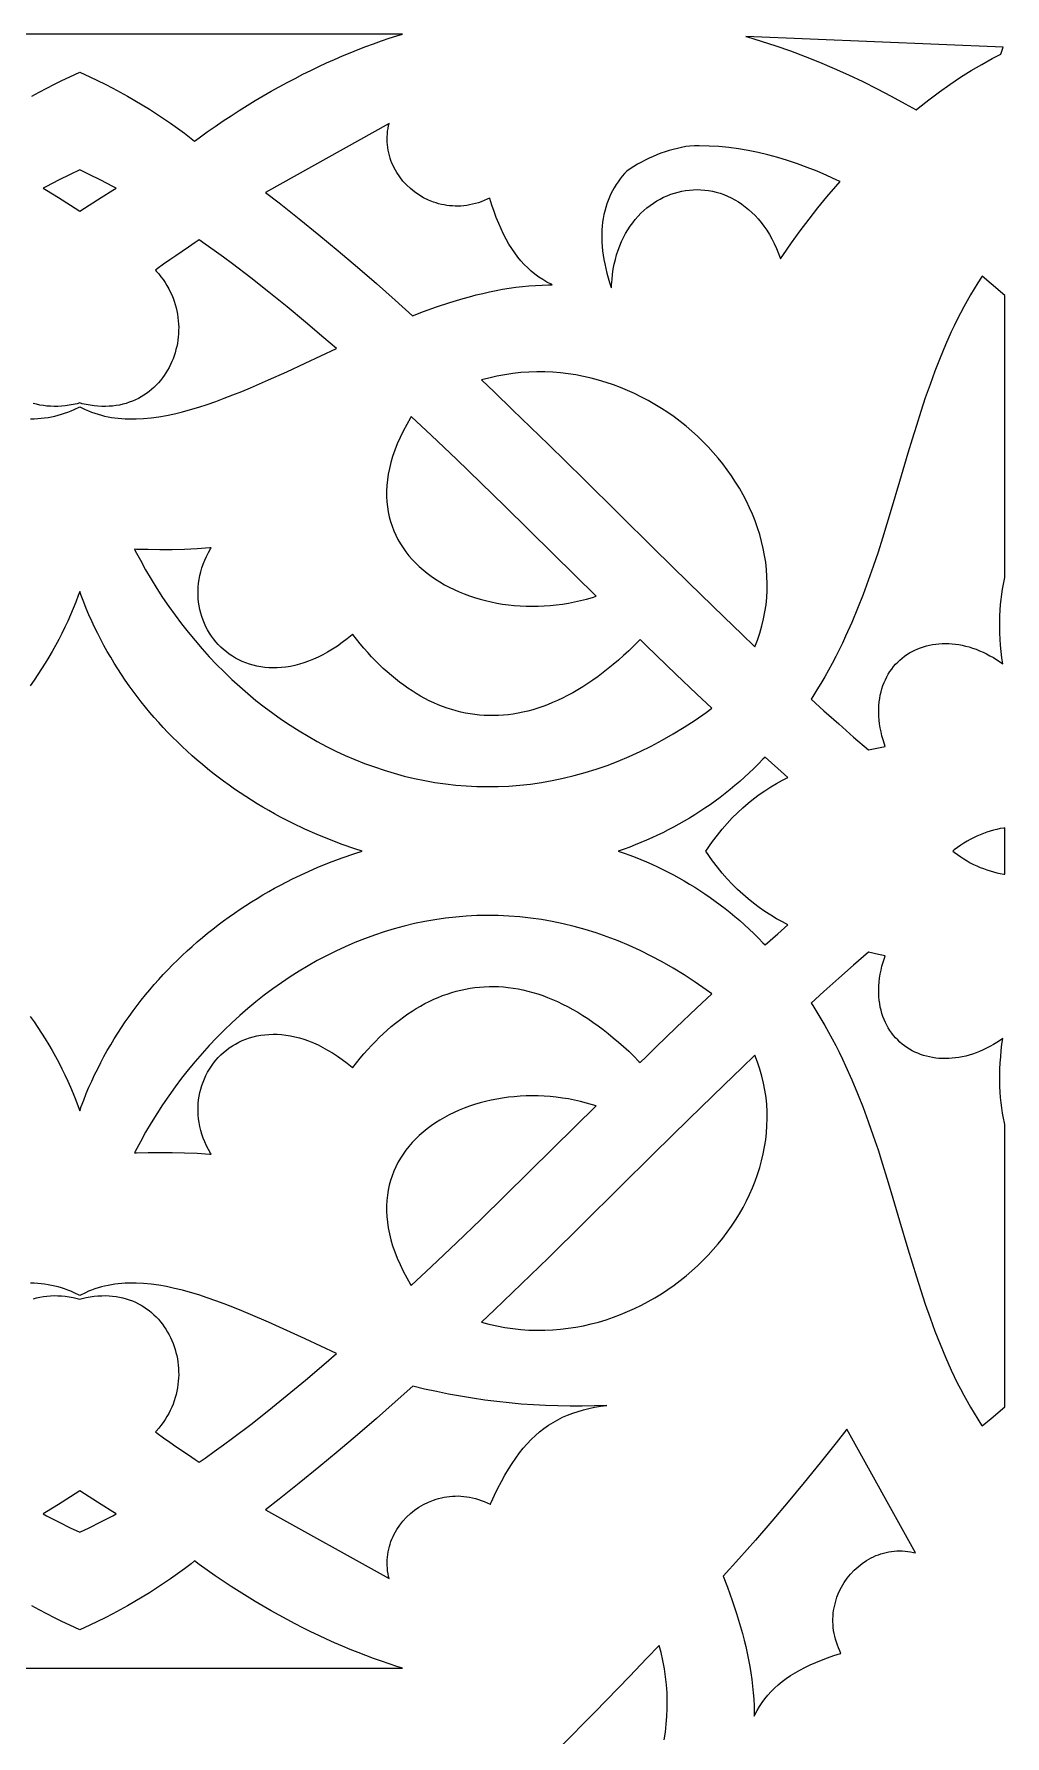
# Model space of a CAD drawing. Extents: x -340 to 340, y -265 to 265.
# Drawn here: x 254.4 to 289.8, y 152.7 to 214.8 of the extents above; entities that cross this region are included whole.
import ezdxf

# ---------------------------------------------------------------- set-up
doc = ezdxf.new("R2010")
doc.units = 0
doc.layers.add('LAYER_1', color=18, linetype='CONTINUOUS')

msp = doc.modelspace()

# ---------------------------------------------------------------- linework, layer by layer
at = {"layer": 'LAYER_1'}
for points in [[(254.293, 212.53), (254.564, 212.68), (254.838, 212.825), (255.114, 212.967), (255.392, 213.104), (255.674, 213.237), (256.04, 213.404), (256.407, 213.237), (256.688, 213.104), (256.967, 212.967), (257.243, 212.825), (257.517, 212.68), (257.788, 212.53), (258.056, 212.376), (258.322, 212.218), (258.585, 212.056), (258.845, 211.89), (259.102, 211.719), (259.357, 211.544), (259.609, 211.364), (259.858, 211.18), (260.104, 210.992), (260.226, 210.894), (260.397, 211.019), (260.691, 211.227), (260.985, 211.431), (261.278, 211.629), (261.571, 211.822), (261.863, 212.01), (262.155, 212.193), (262.446, 212.371), (262.737, 212.543), (263.028, 212.711), (263.318, 212.874), (263.608, 213.031), (263.897, 213.184), (264.186, 213.332), (264.474, 213.475), (264.762, 213.613), (265.05, 213.747), (265.337, 213.875), (265.623, 213.999), (265.909, 214.118), (266.195, 214.233), (266.48, 214.343), (266.764, 214.448), (267.049, 214.549), (267.332, 214.645), (267.615, 214.737), (267.819, 214.8), (256.04, 214.8), (244.262, 214.8)], [(254.249, 200.759), (254.378, 200.764), (254.507, 200.772), (254.634, 200.784), (254.76, 200.799), (254.885, 200.818), (255.009, 200.841), (255.131, 200.867), (255.252, 200.897), (255.371, 200.931), (255.489, 200.97), (255.606, 201.012), (255.722, 201.058), (255.836, 201.108), (256.04, 201.206), (256.244, 201.108), (256.359, 201.058), (256.475, 201.012), (256.591, 200.97), (256.71, 200.931), (256.829, 200.897), (256.95, 200.867), (257.072, 200.841), (257.196, 200.818), (257.32, 200.799), (257.447, 200.784), (257.574, 200.772), (257.703, 200.764), (257.832, 200.759), (258.098, 200.76), (258.367, 200.774), (258.642, 200.8), (258.921, 200.838), (259.205, 200.888), (259.494, 200.949), (259.787, 201.02), (260.085, 201.102), (260.386, 201.192), (260.692, 201.292), (261.001, 201.399), (261.314, 201.515), (261.63, 201.637), (261.95, 201.766), (262.272, 201.9), (262.927, 202.184), (263.592, 202.484), (264.267, 202.796), (265.408, 203.325), (264.948, 203.725), (264.278, 204.295), (263.611, 204.85), (262.944, 205.389), (262.279, 205.911), (261.614, 206.416), (261.282, 206.662), (260.95, 206.903), (260.618, 207.139), (260.4, 207.292), (260.255, 207.191), (260.009, 207.023), (259.546, 206.714), (259.322, 206.561), (259.097, 206.402), (258.867, 206.233), (258.804, 206.183), (258.833, 206.153), (258.922, 206.051), (259.005, 205.947), (259.084, 205.841), (259.157, 205.733), (259.224, 205.623), (259.287, 205.512), (259.345, 205.399), (259.397, 205.285), (259.444, 205.169), (259.487, 205.053), (259.524, 204.935), (259.557, 204.817), (259.584, 204.699), (259.607, 204.58), (259.625, 204.46), (259.638, 204.341), (259.647, 204.222), (259.651, 204.103), (259.65, 203.984), (259.645, 203.866), (259.635, 203.749), (259.621, 203.632), (259.603, 203.516), (259.58, 203.402), (259.553, 203.288), (259.522, 203.176), (259.487, 203.066), (259.447, 202.957), (259.403, 202.85), (259.356, 202.745), (259.304, 202.642), (259.248, 202.542), (259.188, 202.443), (259.125, 202.348), (259.057, 202.255), (258.986, 202.165), (258.911, 202.078), (258.832, 201.994), (258.749, 201.913), (258.663, 201.836), (258.573, 201.763), (258.48, 201.693), (258.383, 201.628), (258.283, 201.567), (258.18, 201.51), (258.073, 201.458), (257.963, 201.41), (257.85, 201.367), (257.734, 201.329), (257.614, 201.297), (257.492, 201.269), (257.368, 201.247), (257.24, 201.231), (257.11, 201.221), (256.978, 201.216), (256.843, 201.217), (256.705, 201.225), (256.566, 201.238), (256.424, 201.258), (256.28, 201.285), (256.134, 201.318), (256.04, 201.343), (255.946, 201.318), (255.8, 201.285), (255.657, 201.258), (255.515, 201.238), (255.375, 201.225), (255.238, 201.217), (255.103, 201.216), (254.97, 201.221), (254.84, 201.231), (254.713, 201.247), (254.588, 201.269), (254.466, 201.297), (254.347, 201.329)], [(254.236, 178.97), (254.378, 178.768), (254.516, 178.563), (254.651, 178.356), (254.782, 178.146), (254.91, 177.934), (255.035, 177.72), (255.155, 177.503), (255.272, 177.283), (255.386, 177.062), (255.495, 176.838), (255.601, 176.611), (255.703, 176.383), (255.801, 176.152), (255.895, 175.919), (255.985, 175.683), (256.04, 175.53), (256.096, 175.683), (256.186, 175.919), (256.28, 176.152), (256.378, 176.383), (256.48, 176.611), (256.585, 176.838), (256.695, 177.062), (256.808, 177.283), (256.925, 177.503), (257.046, 177.72), (257.17, 177.934), (257.298, 178.146), (257.43, 178.356), (257.564, 178.563), (257.703, 178.768), (257.844, 178.97), (257.989, 179.169), (258.137, 179.366), (258.288, 179.561), (258.442, 179.753), (258.6, 179.942), (258.76, 180.129), (258.923, 180.313), (259.09, 180.494), (259.259, 180.672), (259.43, 180.848), (259.605, 181.021), (259.782, 181.192), (259.962, 181.359), (260.144, 181.524), (260.329, 181.686), (260.517, 181.845), (260.707, 182.001), (260.899, 182.155), (261.093, 182.305), (261.29, 182.453), (261.489, 182.597), (261.69, 182.739), (261.893, 182.877), (262.098, 183.013), (262.305, 183.145), (262.514, 183.275), (262.725, 183.401), (262.937, 183.525), (263.152, 183.645), (263.369, 183.762), (263.805, 183.987), (264.249, 184.199), (264.698, 184.398), (265.153, 184.584), (265.612, 184.757), (266.076, 184.916), (266.347, 185), (266.076, 185.084), (265.612, 185.244), (265.153, 185.416), (264.698, 185.602), (264.249, 185.801), (263.805, 186.013), (263.369, 186.238), (263.152, 186.355), (262.937, 186.475), (262.725, 186.599), (262.514, 186.725), (262.305, 186.855), (262.098, 186.987), (261.893, 187.123), (261.69, 187.261), (261.489, 187.403), (261.29, 187.548), (261.093, 187.695), (260.899, 187.845), (260.707, 187.999), (260.517, 188.155), (260.329, 188.314), (260.144, 188.476), (259.962, 188.641), (259.782, 188.808), (259.605, 188.979), (259.43, 189.152), (259.259, 189.328), (259.09, 189.506), (258.923, 189.687), (258.76, 189.871), (258.6, 190.058), (258.442, 190.247), (258.288, 190.439), (258.137, 190.634), (257.989, 190.831), (257.844, 191.03), (257.703, 191.232), (257.564, 191.437), (257.429, 191.644), (257.298, 191.854), (257.17, 192.066), (257.046, 192.28), (256.925, 192.497), (256.808, 192.717), (256.695, 192.938), (256.585, 193.162), (256.479, 193.389), (256.377, 193.617), (256.279, 193.848), (256.185, 194.081), (256.095, 194.317), (256.04, 194.469), (255.985, 194.317), (255.895, 194.081), (255.801, 193.848), (255.703, 193.617), (255.601, 193.389), (255.496, 193.162), (255.386, 192.938), (255.273, 192.717), (255.156, 192.497), (255.035, 192.28), (254.91, 192.066), (254.783, 191.854), (254.651, 191.644), (254.516, 191.437), (254.378, 191.232), (254.237, 191.03)], [(254.348, 168.671), (254.467, 168.703), (254.589, 168.731), (254.713, 168.753), (254.841, 168.769), (254.971, 168.779), (255.103, 168.784), (255.238, 168.783), (255.375, 168.775), (255.515, 168.762), (255.657, 168.742), (255.801, 168.715), (255.946, 168.682), (256.04, 168.657), (256.134, 168.682), (256.28, 168.715), (256.424, 168.742), (256.566, 168.762), (256.705, 168.775), (256.842, 168.783), (256.977, 168.784), (257.11, 168.779), (257.24, 168.769), (257.367, 168.753), (257.492, 168.731), (257.614, 168.703), (257.733, 168.671), (257.849, 168.633), (257.962, 168.59), (258.072, 168.542), (258.179, 168.49), (258.283, 168.433), (258.383, 168.372), (258.48, 168.306), (258.573, 168.237), (258.663, 168.164), (258.749, 168.087), (258.831, 168.006), (258.91, 167.922), (258.985, 167.835), (259.057, 167.745), (259.124, 167.652), (259.188, 167.557), (259.248, 167.458), (259.303, 167.358), (259.355, 167.255), (259.403, 167.15), (259.447, 167.043), (259.486, 166.934), (259.522, 166.823), (259.553, 166.711), (259.58, 166.598), (259.603, 166.483), (259.621, 166.368), (259.635, 166.251), (259.645, 166.134), (259.65, 166.015), (259.651, 165.897), (259.647, 165.778), (259.638, 165.659), (259.625, 165.539), (259.607, 165.42), (259.584, 165.301), (259.557, 165.182), (259.524, 165.064), (259.487, 164.947), (259.444, 164.831), (259.397, 164.715), (259.345, 164.601), (259.287, 164.488), (259.224, 164.376), (259.157, 164.266), (259.084, 164.158), (259.005, 164.052), (258.922, 163.948), (258.833, 163.847), (258.804, 163.816), (258.867, 163.768), (259.096, 163.598), (259.322, 163.439), (259.546, 163.287), (260.009, 162.977), (260.255, 162.81), (260.4, 162.708), (260.618, 162.861), (260.95, 163.097), (261.282, 163.338), (261.614, 163.584), (262.279, 164.089), (262.944, 164.611), (263.611, 165.15), (264.278, 165.705), (264.948, 166.275), (265.408, 166.676), (264.267, 167.205), (263.592, 167.516), (262.927, 167.816), (262.272, 168.1), (261.95, 168.235), (261.63, 168.363), (261.314, 168.485), (261.001, 168.601), (260.692, 168.708), (260.386, 168.808), (260.085, 168.898), (259.787, 168.98), (259.494, 169.051), (259.205, 169.112), (258.921, 169.162), (258.642, 169.2), (258.367, 169.226), (258.098, 169.24), (257.832, 169.241), (257.703, 169.236), (257.574, 169.228), (257.447, 169.216), (257.321, 169.201), (257.196, 169.182), (257.072, 169.159), (256.95, 169.133), (256.83, 169.103), (256.71, 169.069), (256.592, 169.03), (256.475, 168.988), (256.359, 168.942), (256.245, 168.892), (256.04, 168.794), (255.836, 168.892), (255.721, 168.942), (255.606, 168.988), (255.489, 169.03), (255.371, 169.069), (255.251, 169.103), (255.13, 169.133), (255.008, 169.159), (254.885, 169.182), (254.76, 169.201), (254.634, 169.216), (254.506, 169.228), (254.377, 169.236), (254.249, 169.241)], [(244.26, 155.2), (256.04, 155.2), (267.821, 155.2), (267.616, 155.263), (267.333, 155.355), (267.049, 155.451), (266.765, 155.552), (266.48, 155.657), (266.195, 155.767), (265.91, 155.882), (265.623, 156.001), (265.337, 156.125), (265.05, 156.254), (264.762, 156.387), (264.475, 156.525), (264.186, 156.668), (263.897, 156.816), (263.608, 156.969), (263.318, 157.127), (263.028, 157.289), (262.738, 157.457), (262.446, 157.629), (262.155, 157.807), (261.863, 157.99), (261.571, 158.178), (261.278, 158.371), (260.985, 158.569), (260.691, 158.773), (260.397, 158.982), (260.226, 159.106), (260.104, 159.008), (259.858, 158.82), (259.609, 158.636), (259.357, 158.457), (259.102, 158.281), (258.845, 158.111), (258.585, 157.944), (258.322, 157.782), (258.056, 157.624), (257.788, 157.47), (257.517, 157.32), (257.243, 157.175), (256.967, 157.033), (256.688, 156.896), (256.407, 156.763), (256.04, 156.596), (255.674, 156.763), (255.392, 156.896), (255.114, 157.033), (254.838, 157.175), (254.564, 157.32), (254.293, 157.47)], [(277.365, 152.586), (277.408, 152.867), (277.441, 153.15), (277.464, 153.435), (277.477, 153.722), (277.478, 154.01), (277.469, 154.301), (277.449, 154.592), (277.418, 154.884), (277.375, 155.178), (277.32, 155.472), (277.253, 155.766), (277.182, 156.029), (276.732, 155.556), (276.099, 154.896), (274.831, 153.592), (273.564, 152.303)]]:
    msp.add_lwpolyline(points, dxfattribs=at)
for points in [[(280.347, 214.708), (280.364, 214.704), (280.903, 214.544), (281.44, 214.371), (281.975, 214.184), (282.507, 213.985), (283.037, 213.772), (283.564, 213.548), (284.089, 213.311), (284.611, 213.063), (285.131, 212.803), (285.648, 212.533), (286.162, 212.253), (286.554, 212.03), (286.635, 212.094), (287.019, 212.398), (287.405, 212.688), (287.792, 212.962), (288.178, 213.221), (288.565, 213.464), (288.951, 213.693), (289.337, 213.906), (289.646, 214.066), (289.728, 214.319)], [(273.282, 205.651), (273.237, 205.672), (273.083, 205.754), (272.933, 205.843), (272.789, 205.938), (272.65, 206.041), (272.515, 206.151), (272.385, 206.268), (272.26, 206.393), (272.14, 206.526), (272.024, 206.666), (271.913, 206.815), (271.806, 206.973), (271.702, 207.139), (271.603, 207.313), (271.508, 207.497), (271.416, 207.69), (271.327, 207.893), (271.241, 208.105), (271.158, 208.327), (271.078, 208.56), (271.001, 208.803), (270.997, 208.816), (270.906, 208.772), (270.799, 208.725), (270.693, 208.684), (270.586, 208.647), (270.479, 208.615), (270.372, 208.589), (270.266, 208.566), (270.159, 208.549), (270.054, 208.536), (269.948, 208.527), (269.844, 208.523), (269.74, 208.524), (269.637, 208.528), (269.534, 208.537), (269.433, 208.549), (269.333, 208.566), (269.235, 208.587), (269.137, 208.611), (269.041, 208.639), (268.945, 208.671), (268.763, 208.744), (268.586, 208.83), (268.417, 208.93), (268.257, 209.041), (268.106, 209.163), (267.965, 209.296), (267.834, 209.438), (267.715, 209.59), (267.607, 209.75), (267.514, 209.917), (267.471, 210.005), (267.432, 210.094), (267.397, 210.184), (267.366, 210.275), (267.338, 210.369), (267.314, 210.463), (267.294, 210.559), (267.279, 210.656), (267.267, 210.753), (267.26, 210.852), (267.257, 210.952), (267.258, 211.052), (267.265, 211.153), (267.275, 211.255), (267.291, 211.357), (267.311, 211.459), (267.33, 211.534), (262.824, 209.025), (263.321, 208.64), (264.047, 208.061), (264.764, 207.477), (265.472, 206.888), (266.171, 206.294), (266.863, 205.695), (267.547, 205.092), (268.181, 204.522), (268.583, 204.675), (269.064, 204.847), (269.546, 205.006), (270.027, 205.152), (270.268, 205.219), (270.509, 205.282), (270.75, 205.341), (270.991, 205.395), (271.231, 205.445), (271.472, 205.489), (271.712, 205.529), (271.952, 205.564), (272.191, 205.593), (272.431, 205.617), (272.67, 205.634), (272.908, 205.646), (273.146, 205.651)], [(275.445, 205.538), (275.448, 205.654), (275.462, 205.849), (275.482, 206.039), (275.509, 206.225), (275.543, 206.405), (275.584, 206.58), (275.631, 206.75), (275.685, 206.915), (275.744, 207.075), (275.81, 207.229), (275.88, 207.378), (275.957, 207.521), (276.038, 207.659), (276.125, 207.791), (276.216, 207.917), (276.312, 208.038), (276.412, 208.152), (276.516, 208.261), (276.624, 208.363), (276.736, 208.459), (276.852, 208.549), (276.97, 208.633), (277.092, 208.711), (277.216, 208.782), (277.343, 208.846), (277.473, 208.904), (277.604, 208.956), (277.738, 209), (277.873, 209.038), (278.009, 209.07), (278.147, 209.094), (278.286, 209.111), (278.425, 209.121), (278.565, 209.125), (278.706, 209.121), (278.846, 209.11), (278.986, 209.092), (279.126, 209.066), (279.265, 209.033), (279.403, 208.993), (279.54, 208.945), (279.676, 208.89), (279.81, 208.828), (279.942, 208.758), (280.072, 208.68), (280.199, 208.595), (280.324, 208.502), (280.446, 208.402), (280.565, 208.294), (280.681, 208.179), (280.794, 208.056), (280.902, 207.925), (281.007, 207.787), (281.108, 207.641), (281.204, 207.487), (281.296, 207.326), (281.383, 207.157), (281.465, 206.98), (281.542, 206.796), (281.614, 206.603), (281.695, 206.726), (282.012, 207.183), (282.33, 207.624), (282.651, 208.05), (282.974, 208.462), (283.3, 208.859), (283.629, 209.243), (283.784, 209.416), (283.661, 209.476), (283.302, 209.64), (282.943, 209.794), (282.585, 209.937), (282.226, 210.069), (281.868, 210.19), (281.51, 210.299), (281.151, 210.396), (280.793, 210.481), (280.435, 210.554), (280.077, 210.614), (279.719, 210.661), (279.361, 210.695), (279.003, 210.716), (278.644, 210.723), (278.466, 210.721), (278.299, 210.716), (278.153, 210.693), (277.999, 210.663), (277.846, 210.63), (277.695, 210.592), (277.545, 210.549), (277.396, 210.503), (277.249, 210.451), (277.103, 210.396), (276.959, 210.336), (276.815, 210.271), (276.673, 210.202), (276.533, 210.128), (276.393, 210.05), (276.255, 209.967), (276.119, 209.879), (275.999, 209.798), (275.923, 209.716), (275.838, 209.618), (275.758, 209.517), (275.681, 209.413), (275.61, 209.306), (275.542, 209.196), (275.48, 209.083), (275.421, 208.967), (275.367, 208.848), (275.318, 208.727), (275.273, 208.602), (275.233, 208.475), (275.198, 208.345), (275.167, 208.212), (275.141, 208.077), (275.12, 207.938), (275.104, 207.797), (275.093, 207.654), (275.087, 207.507), (275.087, 207.358), (275.091, 207.207), (275.101, 207.053), (275.116, 206.897), (275.136, 206.738), (275.162, 206.576), (275.194, 206.413), (275.231, 206.247), (275.274, 206.079), (275.322, 205.908), (275.376, 205.736), (275.437, 205.561)], [(255.264, 209.466), (254.834, 209.242), (254.707, 209.173), (254.828, 209.1), (255.26, 208.833), (255.701, 208.553), (256.04, 208.334), (256.38, 208.553), (256.82, 208.833), (257.253, 209.1), (257.374, 209.173), (257.247, 209.242), (256.816, 209.466), (256.387, 209.679), (256.04, 209.842), (255.694, 209.679)], [(289.379, 192.054), (289.506, 191.977), (289.632, 191.894), (289.717, 191.833), (289.689, 192.044), (289.663, 192.277), (289.642, 192.506), (289.627, 192.73), (289.616, 192.951), (289.61, 193.166), (289.61, 193.378), (289.614, 193.585), (289.623, 193.788), (289.638, 193.987), (289.657, 194.181), (289.681, 194.371), (289.71, 194.556), (289.744, 194.737), (289.783, 194.914), (289.8, 194.979), (289.8, 205.268), (289.301, 205.693), (288.967, 205.969), (288.946, 205.938), (288.808, 205.724), (288.674, 205.508), (288.544, 205.289), (288.417, 205.068), (288.295, 204.845), (288.176, 204.62), (288.06, 204.393), (287.948, 204.163), (287.84, 203.933), (287.631, 203.464), (287.433, 202.989), (287.245, 202.507), (287.066, 202.02), (286.894, 201.527), (286.729, 201.029), (286.569, 200.527), (286.413, 200.021), (286.26, 199.511), (285.957, 198.485), (285.652, 197.452), (285.495, 196.934), (285.334, 196.417), (285.168, 195.9), (284.995, 195.383), (284.814, 194.869), (284.624, 194.356), (284.424, 193.847), (284.212, 193.34), (283.987, 192.838), (283.87, 192.588), (283.749, 192.339), (283.624, 192.092), (283.495, 191.846), (283.362, 191.601), (283.225, 191.358), (283.083, 191.116), (282.937, 190.876), (282.786, 190.637), (282.725, 190.544), (283.195, 190.119), (283.733, 189.637), (284.273, 189.16), (284.817, 188.688), (285.189, 188.77), (285.429, 188.818), (285.4, 188.903), (285.353, 189.054), (285.313, 189.203), (285.278, 189.35), (285.25, 189.495), (285.227, 189.638), (285.211, 189.778), (285.2, 189.916), (285.195, 190.051), (285.196, 190.184), (285.202, 190.314), (285.213, 190.442), (285.23, 190.566), (285.252, 190.688), (285.279, 190.807), (285.311, 190.923), (285.348, 191.035), (285.39, 191.145), (285.437, 191.251), (285.488, 191.353), (285.544, 191.452), (285.604, 191.548), (285.668, 191.639), (285.737, 191.727), (285.809, 191.811), (285.885, 191.891), (285.965, 191.967), (286.049, 192.038), (286.135, 192.106), (286.225, 192.169), (286.319, 192.228), (286.415, 192.282), (286.514, 192.332), (286.615, 192.377), (286.719, 192.418), (286.826, 192.454), (286.934, 192.485), (287.045, 192.511), (287.158, 192.533), (287.273, 192.55), (287.389, 192.562), (287.507, 192.569), (287.626, 192.571), (287.747, 192.568), (287.869, 192.56), (287.991, 192.547), (288.115, 192.529), (288.24, 192.506), (288.365, 192.477), (288.491, 192.443), (288.618, 192.404), (288.744, 192.359), (288.871, 192.309), (288.999, 192.254), (289.126, 192.193), (289.253, 192.126)], [(280.98, 196.04), (280.921, 196.293), (280.852, 196.543), (280.773, 196.792), (280.685, 197.039), (280.588, 197.283), (280.481, 197.524), (280.366, 197.763), (280.243, 197.998), (280.111, 198.23), (279.97, 198.459), (279.822, 198.683), (279.666, 198.904), (279.503, 199.12), (279.332, 199.331), (279.154, 199.538), (278.969, 199.74), (278.778, 199.937), (278.579, 200.128), (278.375, 200.313), (278.165, 200.492), (277.948, 200.665), (277.726, 200.832), (277.499, 200.992), (277.266, 201.145), (277.029, 201.292), (276.787, 201.43), (276.54, 201.561), (276.288, 201.685), (276.033, 201.8), (275.774, 201.907), (275.511, 202.006), (275.244, 202.096), (274.974, 202.177), (274.701, 202.249), (274.426, 202.312), (274.147, 202.365), (273.866, 202.408), (273.583, 202.441), (273.298, 202.464), (273.011, 202.477), (272.722, 202.478), (272.432, 202.469), (272.141, 202.449), (271.849, 202.418), (271.555, 202.375), (271.261, 202.32), (270.967, 202.253), (270.704, 202.182), (271.177, 201.732), (271.837, 201.099), (273.141, 199.831), (274.43, 198.564), (275.71, 197.298), (276.985, 196.036), (278.263, 194.779), (279.549, 193.528), (280.196, 192.907), (280.679, 192.447), (280.775, 192.697), (280.86, 192.953), (280.933, 193.21), (280.994, 193.467), (281.043, 193.726), (281.081, 193.984), (281.106, 194.243), (281.121, 194.501), (281.124, 194.76), (281.116, 195.017), (281.098, 195.275), (281.069, 195.531), (281.03, 195.786)], [(272.766, 193.931), (272.987, 193.94), (273.208, 193.955), (273.429, 193.978), (273.651, 194.007), (273.872, 194.042), (274.093, 194.085), (274.313, 194.134), (274.532, 194.191), (274.75, 194.254), (274.884, 194.298), (273.318, 195.84), (271.554, 197.575), (270.671, 198.436), (269.782, 199.295), (268.88, 200.154), (268.139, 200.851), (268.111, 200.806), (267.97, 200.562), (267.842, 200.321), (267.727, 200.084), (267.624, 199.851), (267.535, 199.621), (267.457, 199.396), (267.392, 199.175), (267.338, 198.958), (267.296, 198.745), (267.264, 198.536), (267.244, 198.331), (267.234, 198.131), (267.234, 197.934), (267.244, 197.742), (267.264, 197.555), (267.293, 197.371), (267.331, 197.192), (267.379, 197.017), (267.435, 196.846), (267.499, 196.679), (267.572, 196.517), (267.653, 196.359), (267.742, 196.205), (267.839, 196.056), (267.943, 195.911), (268.054, 195.77), (268.172, 195.634), (268.298, 195.502), (268.43, 195.375), (268.568, 195.253), (268.713, 195.136), (268.863, 195.023), (269.02, 194.916), (269.182, 194.814), (269.349, 194.716), (269.521, 194.624), (269.698, 194.538), (269.88, 194.456), (270.066, 194.381), (270.256, 194.31), (270.45, 194.246), (270.648, 194.187), (270.849, 194.134), (271.053, 194.087), (271.26, 194.046), (271.469, 194.011), (271.681, 193.982), (271.895, 193.959), (272.111, 193.942), (272.328, 193.932), (272.547, 193.928)], [(278.903, 190.056), (279.11, 190.208), (278.548, 190.734), (277.807, 191.434), (277.069, 192.144), (276.705, 192.502), (276.491, 192.717), (276.445, 192.671), (276.258, 192.484), (276.07, 192.305), (275.883, 192.132), (275.696, 191.966), (275.509, 191.807), (275.323, 191.654), (275.137, 191.508), (274.951, 191.369), (274.765, 191.237), (274.58, 191.111), (274.396, 190.992), (274.211, 190.879), (274.027, 190.773), (273.843, 190.673), (273.66, 190.58), (273.477, 190.493), (273.295, 190.413), (273.113, 190.339), (272.932, 190.271), (272.751, 190.21), (272.57, 190.155), (272.39, 190.106), (272.211, 190.064), (272.032, 190.028), (271.854, 189.998), (271.676, 189.974), (271.5, 189.956), (271.324, 189.945), (271.148, 189.94), (270.974, 189.94), (270.8, 189.947), (270.628, 189.96), (270.456, 189.979), (270.285, 190.004), (270.115, 190.034), (269.946, 190.07), (269.779, 190.113), (269.612, 190.161), (269.446, 190.214), (269.282, 190.273), (269.119, 190.338), (268.957, 190.408), (268.796, 190.484), (268.637, 190.565), (268.479, 190.652), (268.322, 190.744), (268.167, 190.841), (268.012, 190.943), (267.86, 191.05), (267.708, 191.163), (267.558, 191.281), (267.41, 191.403), (267.262, 191.531), (267.116, 191.663), (266.972, 191.801), (266.829, 191.943), (266.687, 192.09), (266.547, 192.241), (266.408, 192.398), (266.271, 192.559), (266.135, 192.725), (266.001, 192.895), (265.998, 192.899), (265.98, 192.884), (265.799, 192.738), (265.62, 192.603), (265.441, 192.478), (265.263, 192.362), (265.086, 192.256), (264.911, 192.16), (264.737, 192.073), (264.564, 191.995), (264.393, 191.926), (264.223, 191.866), (264.056, 191.815), (263.89, 191.772), (263.726, 191.737), (263.564, 191.711), (263.405, 191.693), (263.248, 191.682), (263.094, 191.68), (262.942, 191.685), (262.793, 191.697), (262.648, 191.716), (262.505, 191.743), (262.366, 191.776), (262.23, 191.816), (262.098, 191.862), (261.97, 191.915), (261.846, 191.973), (261.726, 192.038), (261.61, 192.108), (261.498, 192.183), (261.391, 192.263), (261.288, 192.348), (261.19, 192.438), (261.097, 192.533), (261.009, 192.632), (260.926, 192.735), (260.848, 192.841), (260.775, 192.952), (260.708, 193.066), (260.646, 193.183), (260.59, 193.303), (260.54, 193.426), (260.495, 193.552), (260.457, 193.68), (260.424, 193.81), (260.398, 193.942), (260.378, 194.076), (260.364, 194.212), (260.357, 194.349), (260.356, 194.487), (260.362, 194.626), (260.375, 194.766), (260.395, 194.906), (260.422, 195.047), (260.456, 195.187), (260.497, 195.328), (260.546, 195.468), (260.602, 195.607), (260.666, 195.746), (260.737, 195.884), (260.816, 196.02), (260.84, 196.059), (260.792, 196.055), (260.321, 196.025), (259.86, 196.004), (259.408, 195.992), (258.965, 195.989), (258.533, 195.993), (258.112, 196.005), (258.042, 196.008), (258.068, 195.955), (258.252, 195.604), (258.444, 195.258), (258.644, 194.917), (258.851, 194.581), (259.066, 194.25), (259.288, 193.924), (259.517, 193.603), (259.754, 193.288), (259.997, 192.98), (260.247, 192.677), (260.504, 192.38), (260.767, 192.09), (261.036, 191.807), (261.312, 191.531), (261.593, 191.261), (261.881, 190.999), (262.174, 190.744), (262.472, 190.497), (262.776, 190.258), (263.086, 190.027), (263.4, 189.804), (263.719, 189.589), (264.044, 189.383), (264.372, 189.186), (264.706, 188.997), (265.043, 188.818), (265.385, 188.648), (265.731, 188.488), (266.081, 188.337), (266.435, 188.197), (266.792, 188.066), (267.153, 187.946), (267.517, 187.836), (267.884, 187.737), (268.254, 187.648), (268.627, 187.571), (269.003, 187.505), (269.382, 187.45), (269.763, 187.407), (270.146, 187.376), (270.532, 187.356), (270.92, 187.349), (271.309, 187.354), (271.701, 187.372), (272.094, 187.402), (272.489, 187.445), (272.885, 187.501), (273.282, 187.571), (273.68, 187.654), (274.08, 187.751), (274.48, 187.862), (274.881, 187.987), (275.283, 188.126), (275.685, 188.28), (276.088, 188.448), (276.49, 188.631), (276.893, 188.83), (277.296, 189.043), (277.698, 189.273), (278.1, 189.518), (278.502, 189.779)], [(281.882, 187.689), (281.507, 188.016), (281.046, 188.426), (280.97, 188.346), (280.804, 188.177), (280.636, 188.012), (280.466, 187.85), (280.294, 187.692), (280.12, 187.538), (279.944, 187.388), (279.767, 187.241), (279.588, 187.098), (279.407, 186.959), (279.224, 186.824), (279.04, 186.692), (278.854, 186.564), (278.667, 186.44), (278.478, 186.319), (278.288, 186.202), (278.096, 186.088), (277.903, 185.978), (277.708, 185.872), (277.512, 185.769), (277.315, 185.67), (277.117, 185.574), (276.917, 185.482), (276.717, 185.393), (276.515, 185.308), (276.312, 185.226), (276.108, 185.148), (275.903, 185.073), (275.688, 185), (275.903, 184.927), (276.108, 184.852), (276.312, 184.774), (276.515, 184.692), (276.717, 184.607), (276.917, 184.518), (277.117, 184.426), (277.315, 184.33), (277.512, 184.231), (277.708, 184.128), (277.903, 184.022), (278.096, 183.912), (278.288, 183.798), (278.478, 183.681), (278.667, 183.561), (278.854, 183.436), (279.04, 183.308), (279.224, 183.176), (279.407, 183.041), (279.588, 182.902), (279.767, 182.759), (279.944, 182.612), (280.12, 182.462), (280.294, 182.308), (280.466, 182.15), (280.636, 181.988), (280.804, 181.823), (280.97, 181.654), (281.046, 181.574), (281.507, 181.984), (281.882, 182.311), (281.685, 182.413), (281.468, 182.534), (281.253, 182.663), (281.042, 182.799), (280.834, 182.943), (280.63, 183.095), (280.429, 183.256), (280.231, 183.425), (280.038, 183.604), (279.849, 183.793), (279.663, 183.991), (279.482, 184.199), (279.306, 184.418), (279.134, 184.648), (278.889, 185), (279.134, 185.352), (279.306, 185.582), (279.482, 185.801), (279.663, 186.009), (279.849, 186.207), (280.038, 186.396), (280.231, 186.574), (280.429, 186.744), (280.63, 186.905), (280.834, 187.057), (281.042, 187.201), (281.253, 187.337), (281.468, 187.465), (281.685, 187.587)], [(289.754, 185.84), (289.628, 185.817), (289.503, 185.789), (289.379, 185.758), (289.256, 185.723), (289.134, 185.684), (289.012, 185.641), (288.892, 185.594), (288.772, 185.542), (288.653, 185.485), (288.535, 185.424), (288.417, 185.357), (288.3, 185.286), (288.184, 185.21), (288.068, 185.128), (287.952, 185.041), (287.901, 185), (287.952, 184.959), (288.068, 184.871), (288.184, 184.79), (288.3, 184.714), (288.417, 184.642), (288.535, 184.576), (288.653, 184.515), (288.772, 184.458), (288.892, 184.406), (289.012, 184.359), (289.134, 184.316), (289.256, 184.277), (289.379, 184.242), (289.503, 184.211), (289.628, 184.183), (289.754, 184.16), (289.8, 184.153), (289.8, 185.847)], [(260.646, 176.817), (260.708, 176.934), (260.775, 177.048), (260.848, 177.159), (260.926, 177.265), (261.009, 177.368), (261.097, 177.467), (261.19, 177.562), (261.288, 177.652), (261.391, 177.737), (261.498, 177.817), (261.61, 177.892), (261.726, 177.962), (261.846, 178.027), (261.97, 178.085), (262.098, 178.138), (262.23, 178.184), (262.366, 178.224), (262.505, 178.257), (262.648, 178.283), (262.793, 178.303), (262.942, 178.315), (263.094, 178.32), (263.248, 178.317), (263.405, 178.307), (263.564, 178.289), (263.726, 178.262), (263.89, 178.228), (264.056, 178.185), (264.223, 178.134), (264.393, 178.073), (264.564, 178.005), (264.737, 177.927), (264.911, 177.84), (265.086, 177.743), (265.263, 177.637), (265.441, 177.522), (265.62, 177.396), (265.799, 177.261), (265.98, 177.116), (265.998, 177.1), (266.001, 177.104), (266.135, 177.275), (266.271, 177.44), (266.408, 177.602), (266.547, 177.758), (266.687, 177.91), (266.829, 178.057), (266.972, 178.199), (267.116, 178.336), (267.262, 178.469), (267.409, 178.597), (267.558, 178.719), (267.708, 178.837), (267.86, 178.949), (268.012, 179.057), (268.167, 179.159), (268.322, 179.256), (268.479, 179.348), (268.637, 179.435), (268.796, 179.516), (268.957, 179.592), (269.119, 179.662), (269.282, 179.727), (269.446, 179.786), (269.612, 179.839), (269.779, 179.887), (269.946, 179.93), (270.115, 179.966), (270.285, 179.997), (270.456, 180.021), (270.628, 180.04), (270.8, 180.053), (270.974, 180.06), (271.148, 180.06), (271.324, 180.055), (271.5, 180.044), (271.676, 180.026), (271.854, 180.002), (272.032, 179.972), (272.211, 179.936), (272.39, 179.894), (272.57, 179.845), (272.751, 179.79), (272.932, 179.729), (273.113, 179.661), (273.295, 179.587), (273.477, 179.507), (273.66, 179.42), (273.843, 179.327), (274.027, 179.227), (274.211, 179.121), (274.396, 179.008), (274.58, 178.889), (274.765, 178.763), (274.951, 178.631), (275.137, 178.492), (275.323, 178.346), (275.509, 178.193), (275.696, 178.034), (275.883, 177.868), (276.07, 177.696), (276.258, 177.516), (276.445, 177.33), (276.491, 177.283), (276.705, 177.498), (277.069, 177.856), (277.807, 178.566), (278.548, 179.265), (279.11, 179.792), (278.903, 179.944), (278.502, 180.221), (278.1, 180.482), (277.698, 180.727), (277.296, 180.956), (276.893, 181.17), (276.49, 181.368), (276.088, 181.552), (275.685, 181.72), (275.283, 181.874), (274.881, 182.013), (274.48, 182.138), (274.08, 182.249), (273.68, 182.345), (273.282, 182.429), (272.885, 182.498), (272.489, 182.555), (272.094, 182.598), (271.701, 182.628), (271.309, 182.646), (270.92, 182.651), (270.532, 182.644), (270.146, 182.624), (269.763, 182.593), (269.382, 182.55), (269.003, 182.495), (268.627, 182.429), (268.254, 182.352), (267.884, 182.263), (267.517, 182.164), (267.153, 182.054), (266.792, 181.934), (266.435, 181.803), (266.081, 181.663), (265.731, 181.512), (265.385, 181.352), (265.043, 181.182), (264.706, 181.003), (264.372, 180.814), (264.044, 180.617), (263.719, 180.411), (263.4, 180.196), (263.086, 179.973), (262.776, 179.742), (262.472, 179.503), (262.174, 179.256), (261.881, 179.001), (261.593, 178.739), (261.312, 178.469), (261.036, 178.193), (260.767, 177.91), (260.504, 177.62), (260.247, 177.323), (259.997, 177.02), (259.754, 176.712), (259.517, 176.397), (259.288, 176.076), (259.066, 175.75), (258.851, 175.419), (258.644, 175.083), (258.444, 174.742), (258.252, 174.396), (258.068, 174.045), (258.042, 173.992), (258.112, 173.995), (258.533, 174.007), (258.965, 174.011), (259.408, 174.007), (259.86, 173.996), (260.321, 173.975), (260.792, 173.945), (260.84, 173.941), (260.816, 173.98), (260.737, 174.116), (260.666, 174.254), (260.602, 174.393), (260.546, 174.532), (260.497, 174.672), (260.456, 174.813), (260.422, 174.953), (260.395, 175.094), (260.375, 175.234), (260.362, 175.374), (260.356, 175.513), (260.357, 175.651), (260.364, 175.788), (260.377, 175.924), (260.398, 176.058), (260.424, 176.19), (260.456, 176.32), (260.495, 176.448), (260.54, 176.574), (260.59, 176.697)], [(289.627, 177.27), (289.643, 177.494), (289.664, 177.723), (289.69, 177.956), (289.717, 178.167), (289.632, 178.106), (289.506, 178.023), (289.38, 177.946), (289.253, 177.874), (289.126, 177.807), (288.999, 177.746), (288.872, 177.691), (288.745, 177.641), (288.618, 177.596), (288.492, 177.557), (288.366, 177.523), (288.24, 177.495), (288.116, 177.471), (287.992, 177.453), (287.869, 177.44), (287.747, 177.432), (287.626, 177.429), (287.507, 177.431), (287.389, 177.438), (287.273, 177.45), (287.158, 177.467), (287.045, 177.489), (286.934, 177.515), (286.826, 177.546), (286.719, 177.582), (286.615, 177.623), (286.514, 177.668), (286.415, 177.718), (286.319, 177.773), (286.225, 177.831), (286.135, 177.894), (286.049, 177.962), (285.965, 178.034), (285.885, 178.109), (285.809, 178.189), (285.737, 178.273), (285.668, 178.361), (285.604, 178.453), (285.544, 178.548), (285.488, 178.647), (285.437, 178.75), (285.39, 178.856), (285.348, 178.965), (285.311, 179.078), (285.279, 179.193), (285.252, 179.312), (285.23, 179.434), (285.213, 179.559), (285.202, 179.686), (285.196, 179.816), (285.195, 179.949), (285.2, 180.084), (285.211, 180.222), (285.227, 180.362), (285.25, 180.505), (285.278, 180.65), (285.313, 180.797), (285.353, 180.946), (285.4, 181.097), (285.429, 181.182), (285.189, 181.231), (284.818, 181.312), (284.273, 180.84), (283.733, 180.363), (283.195, 179.881), (282.726, 179.455), (282.786, 179.363), (282.937, 179.124), (283.083, 178.884), (283.225, 178.642), (283.362, 178.399), (283.495, 178.154), (283.624, 177.908), (283.749, 177.661), (283.87, 177.412), (283.987, 177.162), (284.212, 176.66), (284.424, 176.153), (284.624, 175.644), (284.814, 175.131), (284.995, 174.617), (285.168, 174.101), (285.334, 173.583), (285.495, 173.066), (285.652, 172.548), (285.957, 171.515), (286.26, 170.489), (286.413, 169.979), (286.569, 169.473), (286.729, 168.971), (286.894, 168.473), (287.066, 167.98), (287.245, 167.493), (287.433, 167.011), (287.631, 166.536), (287.84, 166.067), (287.948, 165.837), (288.06, 165.607), (288.176, 165.38), (288.295, 165.155), (288.417, 164.932), (288.544, 164.711), (288.674, 164.492), (288.808, 164.276), (288.946, 164.062), (288.967, 164.031), (289.301, 164.307), (289.8, 164.732), (289.8, 175.022), (289.784, 175.086), (289.745, 175.263), (289.711, 175.444), (289.681, 175.63), (289.657, 175.819), (289.638, 176.014), (289.624, 176.212), (289.614, 176.415), (289.61, 176.622), (289.61, 176.834), (289.616, 177.05)], [(280.588, 172.717), (280.685, 172.962), (280.773, 173.208), (280.852, 173.457), (280.921, 173.707), (280.98, 173.96), (281.03, 174.214), (281.069, 174.469), (281.098, 174.725), (281.116, 174.983), (281.124, 175.241), (281.121, 175.499), (281.106, 175.757), (281.081, 176.016), (281.043, 176.274), (280.994, 176.533), (280.933, 176.79), (280.86, 177.047), (280.775, 177.303), (280.679, 177.553), (280.196, 177.094), (279.549, 176.472), (278.263, 175.222), (276.985, 173.965), (275.71, 172.703), (274.43, 171.437), (273.141, 170.169), (271.837, 168.902), (271.177, 168.268), (270.704, 167.818), (270.967, 167.747), (271.261, 167.68), (271.555, 167.626), (271.849, 167.583), (272.141, 167.551), (272.432, 167.531), (272.722, 167.522), (273.011, 167.524), (273.298, 167.536), (273.583, 167.559), (273.866, 167.593), (274.147, 167.636), (274.426, 167.689), (274.701, 167.751), (274.974, 167.823), (275.244, 167.904), (275.511, 167.994), (275.774, 168.093), (276.033, 168.2), (276.288, 168.316), (276.54, 168.439), (276.787, 168.57), (277.029, 168.709), (277.266, 168.855), (277.499, 169.008), (277.726, 169.168), (277.948, 169.335), (278.165, 169.508), (278.375, 169.687), (278.579, 169.873), (278.778, 170.064), (278.969, 170.26), (279.154, 170.462), (279.332, 170.669), (279.503, 170.881), (279.666, 171.097), (279.822, 171.317), (279.97, 171.542), (280.111, 171.77), (280.243, 172.002), (280.366, 172.238), (280.481, 172.476)], [(274.884, 175.702), (274.75, 175.746), (274.532, 175.809), (274.313, 175.866), (274.093, 175.915), (273.872, 175.958), (273.651, 175.993), (273.429, 176.022), (273.208, 176.045), (272.987, 176.06), (272.766, 176.069), (272.547, 176.072), (272.328, 176.068), (272.111, 176.058), (271.895, 176.041), (271.681, 176.018), (271.469, 175.989), (271.26, 175.954), (271.053, 175.913), (270.849, 175.866), (270.648, 175.813), (270.45, 175.754), (270.256, 175.69), (270.066, 175.619), (269.88, 175.544), (269.698, 175.462), (269.521, 175.376), (269.349, 175.284), (269.182, 175.187), (269.02, 175.084), (268.863, 174.977), (268.713, 174.864), (268.568, 174.747), (268.43, 174.625), (268.298, 174.498), (268.172, 174.366), (268.054, 174.23), (267.943, 174.09), (267.839, 173.944), (267.742, 173.795), (267.653, 173.641), (267.572, 173.483), (267.499, 173.321), (267.435, 173.154), (267.379, 172.983), (267.331, 172.808), (267.293, 172.629), (267.264, 172.445), (267.244, 172.258), (267.234, 172.066), (267.234, 171.869), (267.244, 171.669), (267.264, 171.464), (267.296, 171.255), (267.338, 171.042), (267.392, 170.825), (267.457, 170.604), (267.535, 170.379), (267.624, 170.149), (267.727, 169.916), (267.842, 169.679), (267.97, 169.438), (268.111, 169.194), (268.139, 169.149), (268.88, 169.846), (269.782, 170.705), (270.671, 171.564), (271.554, 172.425), (273.318, 174.159)], [(280.651, 153.451), (280.672, 153.496), (280.754, 153.65), (280.843, 153.799), (280.938, 153.944), (281.041, 154.083), (281.151, 154.218), (281.268, 154.348), (281.393, 154.473), (281.526, 154.593), (281.666, 154.709), (281.815, 154.82), (281.973, 154.927), (282.139, 155.03), (282.313, 155.13), (282.497, 155.225), (282.69, 155.317), (282.893, 155.406), (283.105, 155.492), (283.327, 155.575), (283.56, 155.655), (283.803, 155.732), (283.816, 155.736), (283.772, 155.827), (283.725, 155.934), (283.684, 156.04), (283.647, 156.147), (283.615, 156.254), (283.589, 156.361), (283.566, 156.467), (283.549, 156.573), (283.536, 156.679), (283.527, 156.785), (283.523, 156.889), (283.524, 156.993), (283.528, 157.096), (283.537, 157.199), (283.549, 157.3), (283.566, 157.4), (283.587, 157.498), (283.611, 157.596), (283.639, 157.692), (283.671, 157.788), (283.744, 157.97), (283.83, 158.147), (283.93, 158.316), (284.041, 158.476), (284.163, 158.627), (284.296, 158.768), (284.438, 158.899), (284.59, 159.018), (284.75, 159.125), (284.917, 159.219), (285.005, 159.262), (285.094, 159.301), (285.184, 159.336), (285.275, 159.367), (285.369, 159.395), (285.463, 159.419), (285.559, 159.439), (285.656, 159.454), (285.753, 159.466), (285.852, 159.473), (285.952, 159.476), (286.052, 159.474), (286.153, 159.468), (286.255, 159.457), (286.357, 159.442), (286.459, 159.421), (286.534, 159.403), (284.025, 163.909), (283.64, 163.412), (283.061, 162.686), (282.477, 161.969), (281.888, 161.261), (281.294, 160.562), (280.695, 159.87), (280.092, 159.186), (279.522, 158.552), (279.675, 158.15), (279.847, 157.669), (280.006, 157.187), (280.152, 156.706), (280.219, 156.465), (280.282, 156.224), (280.341, 155.983), (280.395, 155.742), (280.445, 155.502), (280.489, 155.261), (280.529, 155.021), (280.564, 154.781), (280.593, 154.541), (280.617, 154.302), (280.634, 154.063), (280.646, 153.825), (280.651, 153.587)], [(257.247, 160.758), (257.374, 160.827), (257.253, 160.9), (256.82, 161.167), (256.38, 161.447), (256.04, 161.666), (255.701, 161.447), (255.26, 161.167), (254.828, 160.9), (254.707, 160.827), (254.834, 160.758), (255.265, 160.533), (255.694, 160.321), (256.04, 160.159), (256.387, 160.321), (256.816, 160.533)]]:
    msp.add_lwpolyline(points, close=True, dxfattribs=at)
msp.add_lwpolyline([(270.159, 161.451), (270.266, 161.434), (270.372, 161.411), (270.479, 161.385), (270.586, 161.353), (270.693, 161.316), (270.799, 161.275), (270.906, 161.228), (271.012, 161.177), (271.022, 161.171), (271.054, 161.245), (271.177, 161.512), (271.3, 161.767), (271.425, 162.009), (271.552, 162.239), (271.682, 162.457), (271.813, 162.665), (271.947, 162.861), (272.084, 163.046), (272.224, 163.22), (272.368, 163.384), (272.515, 163.538), (272.666, 163.682), (272.821, 163.816), (272.98, 163.941), (273.144, 164.056), (273.311, 164.162), (273.484, 164.26), (273.661, 164.348), (273.843, 164.428), (274.029, 164.5), (274.221, 164.564), (274.417, 164.621), (274.619, 164.67), (274.826, 164.713), (275.039, 164.75), (275.257, 164.78), (275.271, 164.781, -0.073787), (268.189, 165.484), (267.547, 164.908), (266.863, 164.305), (266.171, 163.706), (265.472, 163.112), (264.764, 162.523), (264.047, 161.939), (263.321, 161.36), (262.824, 160.975), (267.33, 158.466), (267.312, 158.541), (267.291, 158.643), (267.276, 158.745), (267.265, 158.846), (267.259, 158.947), (267.257, 159.048), (267.26, 159.148), (267.267, 159.246), (267.279, 159.344), (267.295, 159.441), (267.314, 159.537), (267.338, 159.631), (267.366, 159.724), (267.397, 159.816), (267.432, 159.906), (267.471, 159.995), (267.514, 160.083), (267.608, 160.25), (267.715, 160.41), (267.834, 160.562), (267.965, 160.704), (268.106, 160.837), (268.257, 160.959), (268.417, 161.07), (268.586, 161.17), (268.763, 161.256), (268.945, 161.329), (269.041, 161.361), (269.137, 161.389), (269.235, 161.413), (269.333, 161.434), (269.433, 161.451), (269.534, 161.463), (269.637, 161.472), (269.74, 161.476), (269.844, 161.477), (269.948, 161.473), (270.054, 161.464)], format="xyb", close=True, dxfattribs=at)

doc.saveas('drawing.dxf')
